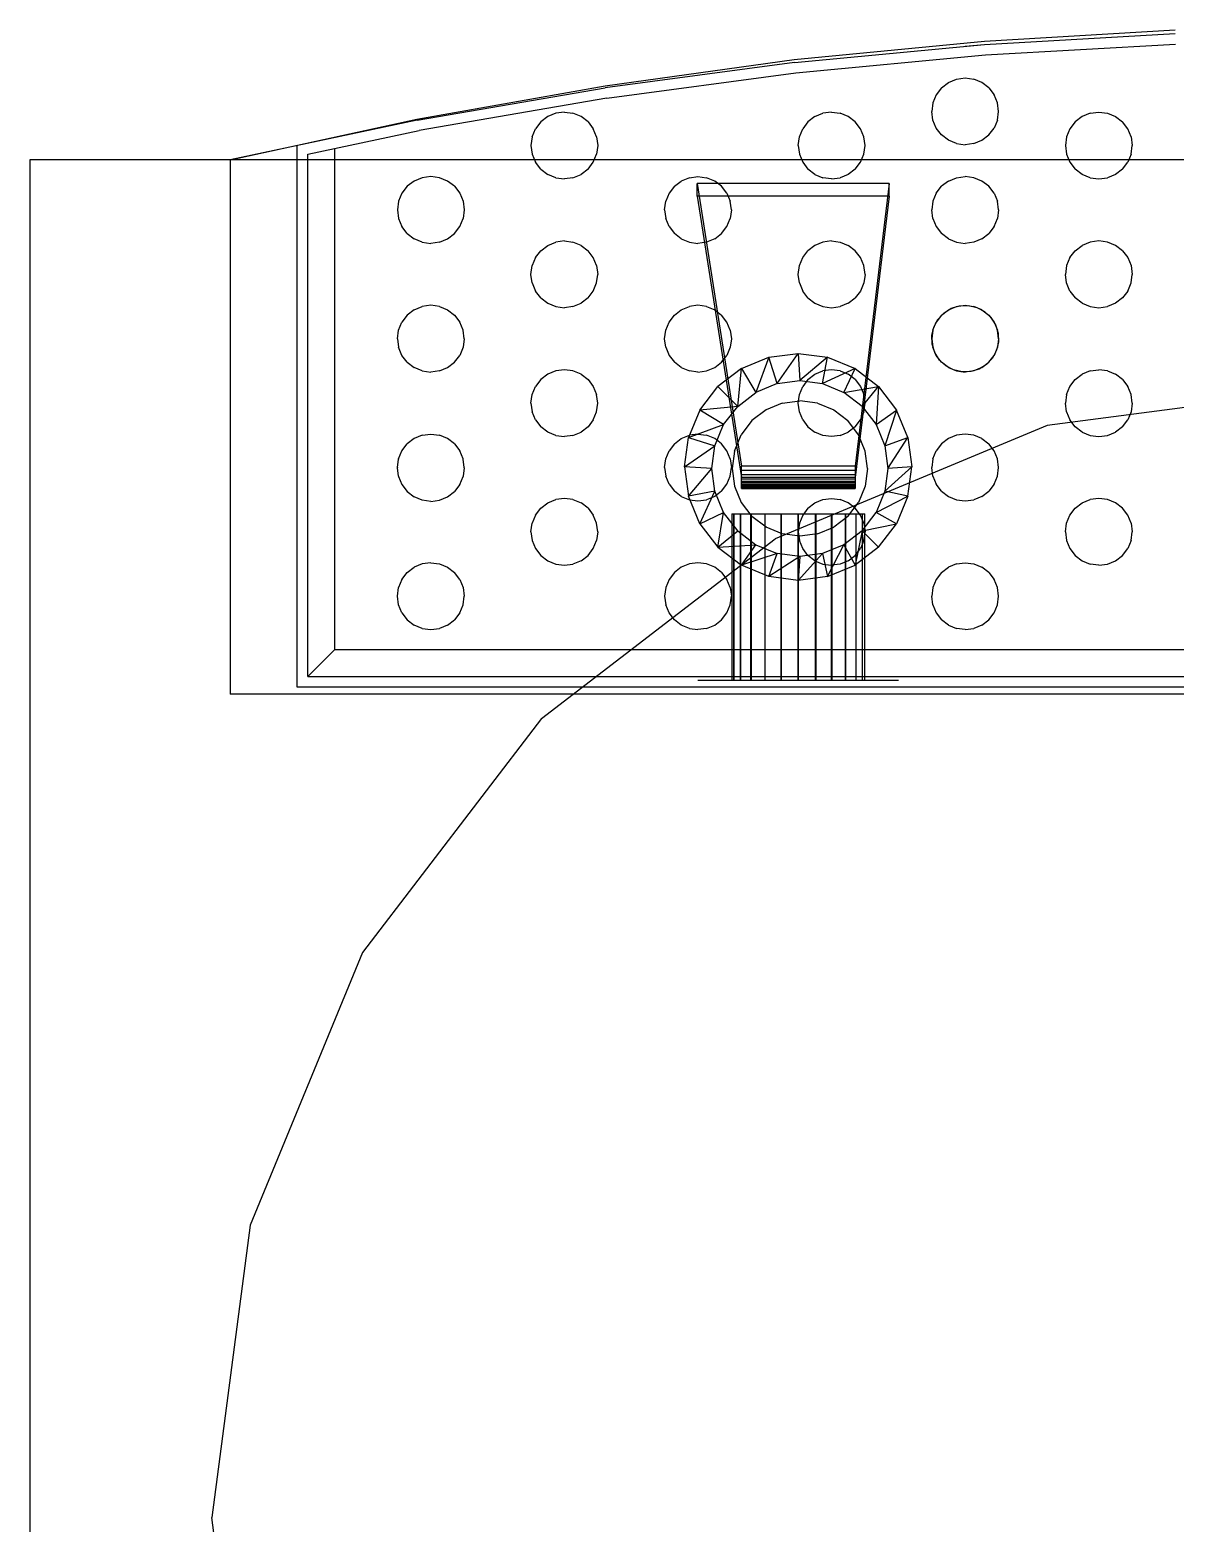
# Model space of a CAD drawing. Header units: inches. Extents: x 0 to 54693, y 0 to 31146.
# Drawn here: x 14708.7 to 14880.1, y 14944.2 to 15167.8 of the extents above; entities that cross this region are included whole.
import ezdxf

# ---------------------------------------------------------------- set-up
doc = ezdxf.new("R2010")
doc.units = ezdxf.units.IN
doc.header["$MEASUREMENT"] = 0
doc.layers.add('Added', color=3, linetype='Continuous')

msp = doc.modelspace()

# ---------------------------------------------------------------- linework, layer by layer
at = {"layer": 'Added', "linetype": 'Continuous', "lineweight": -2, "ltscale": 0.18}
for p, q in [((14851.6, 15166.09), (14880.14, 15167.77)), ((14851.63, 15165.6), (14880.16, 15167.22)), ((14823.14, 15163.31), (14851.6, 15166.09)), ((14823.18, 15162.89), (14851.63, 15165.6)), ((14848.73, 15165.32), (14851.63, 15165.6)), ((14851.75, 15164.01), (14880.22, 15165.63)), ((14794.82, 15159.41), (14823.14, 15163.31)), ((14823.18, 15162.89), (14794.85, 15159.11)), ((14823.36, 15161.31), (14851.75, 15164.01)), ((14795.09, 15157.53), (14823.36, 15161.31)), ((14846.23, 15159.89), (14847.44, 15160.39)), ((14847.44, 15160.39), (14848.73, 15160.56)), ((14848.73, 15160.56), (14850.02, 15160.39)), ((14851.23, 15159.89), (14850.02, 15160.39)), ((14766.67, 15154.42), (14794.82, 15159.41)), ((14766.69, 15154.25), (14794.85, 15159.11)), ((14844.4, 15158.06), (14843.9, 15156.86)), ((14845.19, 15159.1), (14844.4, 15158.06)), ((14845.19, 15159.1), (14846.23, 15159.89)), ((14852.27, 15159.1), (14851.23, 15159.89)), ((14852.27, 15159.1), (14853.06, 15158.06)), ((14853.56, 15156.86), (14853.06, 15158.06)), ((14795.09, 15157.53), (14766.99, 15152.68)), ((14843.9, 15156.86), (14843.73, 15155.56)), ((14843.9, 15154.27), (14843.73, 15155.56)), ((14853.73, 15155.56), (14853.56, 15156.86)), ((14853.56, 15154.27), (14853.73, 15155.56)), ((14738.73, 15148.32), (14766.67, 15154.42)), ((14766.69, 15154.25), (14738.73, 15148.32)), ((14785.19, 15153.98), (14784.4, 15152.94)), ((14786.23, 15154.77), (14785.19, 15153.98)), ((14787.44, 15155.27), (14786.23, 15154.77)), ((14788.73, 15155.44), (14787.44, 15155.27)), ((14788.73, 15155.44), (14790.02, 15155.27)), ((14791.23, 15154.77), (14790.02, 15155.27)), ((14792.27, 15153.98), (14791.23, 15154.77)), ((14792.27, 15153.98), (14793.06, 15152.94)), ((14825.19, 15153.98), (14824.4, 15152.94)), ((14826.23, 15154.77), (14825.19, 15153.98)), ((14826.23, 15154.77), (14827.44, 15155.27)), ((14828.73, 15155.44), (14827.44, 15155.27)), ((14828.73, 15155.44), (14830.02, 15155.27)), ((14831.23, 15154.77), (14830.02, 15155.27)), ((14832.27, 15153.98), (14831.23, 15154.77)), ((14833.06, 15152.94), (14832.27, 15153.98)), ((14844.4, 15153.06), (14843.9, 15154.27)), ((14853.56, 15154.27), (14853.06, 15153.06)), ((14865.19, 15153.98), (14864.4, 15152.94)), ((14866.23, 15154.77), (14865.19, 15153.98)), ((14867.44, 15155.27), (14866.23, 15154.77)), ((14867.44, 15155.27), (14868.73, 15155.44)), ((14868.73, 15155.44), (14870.02, 15155.27)), ((14870.02, 15155.27), (14871.23, 15154.77)), ((14871.23, 15154.77), (14872.27, 15153.98)), ((14873.06, 15152.94), (14872.27, 15153.98)), ((14750.33, 15149.15), (14766.99, 15152.68)), ((14783.9, 15151.74), (14783.73, 15150.44)), ((14783.9, 15151.74), (14784.4, 15152.94)), ((14793.56, 15151.74), (14793.06, 15152.94)), ((14793.56, 15151.74), (14793.73, 15150.44)), ((14823.73, 15150.44), (14823.9, 15151.74)), ((14823.9, 15151.74), (14824.4, 15152.94)), ((14833.56, 15151.74), (14833.06, 15152.94)), ((14833.73, 15150.44), (14833.56, 15151.74)), ((14845.19, 15152.03), (14844.4, 15153.06)), ((14846.23, 15151.23), (14845.19, 15152.03)), ((14847.44, 15150.73), (14846.23, 15151.23)), ((14850.02, 15150.73), (14851.23, 15151.23)), ((14851.23, 15151.23), (14852.27, 15152.03)), ((14852.27, 15152.03), (14853.06, 15153.06)), ((14863.9, 15151.74), (14863.73, 15150.44)), ((14864.4, 15152.94), (14863.9, 15151.74)), ((14873.56, 15151.74), (14873.06, 15152.94)), ((14873.56, 15151.74), (14873.73, 15150.44)), ((14748.73, 15069.32), (14748.73, 15150.44)), ((14750.33, 15070.92), (14750.33, 15149.15)), ((14754.36, 15074.96), (14754.36, 15150.01)), ((14783.73, 15150.44), (14783.9, 15149.15)), ((14783.9, 15149.15), (14784.4, 15147.94)), ((14793.06, 15147.94), (14793.56, 15149.15)), ((14793.73, 15150.44), (14793.56, 15149.15)), ((14823.73, 15150.44), (14823.9, 15149.15)), ((14823.9, 15149.15), (14824.4, 15147.94)), ((14833.06, 15147.94), (14833.56, 15149.15)), ((14833.56, 15149.15), (14833.73, 15150.44)), ((14847.44, 15150.73), (14848.73, 15150.56)), ((14850.02, 15150.73), (14848.73, 15150.56)), ((14863.73, 15150.44), (14863.9, 15149.15)), ((14863.9, 15149.15), (14864.4, 15147.94)), ((14873.56, 15149.15), (14873.06, 15147.94)), ((14873.56, 15149.15), (14873.73, 15150.44)), ((15108.73, 15148.32), (14708.73, 15148.32)), ((14708.73, 15148.32), (14708.73, 14748.32)), ((14738.73, 15148.32), (14738.73, 15068.32)), ((14785.19, 15146.91), (14784.4, 15147.94)), ((14785.19, 15146.91), (14786.23, 15146.11)), ((14792.27, 15146.91), (14791.23, 15146.11)), ((14792.27, 15146.91), (14793.06, 15147.94)), ((14824.4, 15147.94), (14825.19, 15146.91)), ((14826.23, 15146.11), (14825.19, 15146.91)), ((14832.27, 15146.91), (14831.23, 15146.11)), ((14832.27, 15146.91), (14833.06, 15147.94)), ((14864.4, 15147.94), (14865.19, 15146.91)), ((14866.23, 15146.11), (14865.19, 15146.91)), ((14872.27, 15146.91), (14871.23, 15146.11)), ((14872.27, 15146.91), (14873.06, 15147.94)), ((14766.23, 15145.13), (14765.19, 15144.34)), ((14767.44, 15145.63), (14766.23, 15145.13)), ((14768.73, 15145.8), (14767.44, 15145.63)), ((14770.02, 15145.63), (14768.73, 15145.8)), ((14771.23, 15145.13), (14770.02, 15145.63)), ((14772.27, 15144.34), (14771.23, 15145.13)), ((14787.44, 15145.61), (14786.23, 15146.11)), ((14787.44, 15145.61), (14788.73, 15145.44)), ((14790.02, 15145.61), (14788.73, 15145.44)), ((14790.02, 15145.61), (14791.23, 15146.11)), ((14805.19, 15144.34), (14806.23, 15145.13)), ((14807.44, 15145.63), (14806.23, 15145.13)), ((14807.44, 15145.63), (14808.73, 15145.8)), ((14808.6, 15142.86), (14808.6, 15144.74)), ((14808.6, 15144.74), (14815.23, 15102.46)), ((14837.33, 15144.74), (14808.6, 15144.74)), ((14808.73, 15145.8), (14810.02, 15145.63)), ((14811.23, 15145.13), (14810.02, 15145.63)), ((14812.27, 15144.34), (14811.23, 15145.13)), ((14826.23, 15146.11), (14827.44, 15145.61)), ((14828.73, 15145.44), (14827.44, 15145.61)), ((14828.73, 15145.44), (14830.02, 15145.61)), ((14831.23, 15146.11), (14830.02, 15145.61)), ((14837.33, 15144.74), (14832.23, 15102.46)), ((14837.33, 15142.86), (14837.33, 15144.74)), ((14846.23, 15145.13), (14845.19, 15144.34)), ((14846.23, 15145.13), (14847.44, 15145.63)), ((14847.44, 15145.63), (14848.73, 15145.8)), ((14850.02, 15145.63), (14848.73, 15145.8)), ((14851.23, 15145.13), (14850.02, 15145.63)), ((14852.27, 15144.34), (14851.23, 15145.13)), ((14867.44, 15145.61), (14866.23, 15146.11)), ((14867.44, 15145.61), (14868.73, 15145.44)), ((14868.73, 15145.44), (14870.02, 15145.61)), ((14871.23, 15146.11), (14870.02, 15145.61)), ((14764.4, 15143.3), (14763.9, 15142.1)), ((14765.19, 15144.34), (14764.4, 15143.3)), ((14772.27, 15144.34), (14773.06, 15143.3)), ((14773.06, 15143.3), (14773.56, 15142.1)), ((14804.4, 15143.3), (14803.9, 15142.1)), ((14805.19, 15144.34), (14804.4, 15143.3)), ((14837.33, 15142.86), (14808.6, 15142.86)), ((14808.6, 15142.86), (14815.23, 15100.75)), ((14813.06, 15143.3), (14812.27, 15144.34)), ((14813.06, 15143.3), (14813.56, 15142.1)), ((14837.33, 15142.86), (14832.23, 15100.75)), ((14844.4, 15143.3), (14843.9, 15142.1)), ((14844.4, 15143.3), (14845.19, 15144.34)), ((14853.06, 15143.3), (14852.27, 15144.34)), ((14853.06, 15143.3), (14853.56, 15142.1)), ((14763.9, 15142.1), (14763.73, 15140.8)), ((14763.73, 15140.8), (14763.9, 15139.51)), ((14773.56, 15142.1), (14773.73, 15140.8)), ((14773.73, 15140.8), (14773.56, 15139.51)), ((14803.73, 15140.8), (14803.9, 15142.1)), ((14803.73, 15140.8), (14803.9, 15139.51)), ((14813.73, 15140.8), (14813.56, 15142.1)), ((14813.73, 15140.8), (14813.56, 15139.51)), ((14843.9, 15142.1), (14843.73, 15140.8)), ((14843.9, 15139.51), (14843.73, 15140.8)), ((14853.73, 15140.8), (14853.56, 15142.1)), ((14853.73, 15140.8), (14853.56, 15139.51)), ((14763.9, 15139.51), (14764.4, 15138.3)), ((14765.19, 15137.27), (14764.4, 15138.3)), ((14772.27, 15137.27), (14773.06, 15138.3)), ((14773.06, 15138.3), (14773.56, 15139.51)), ((14804.4, 15138.3), (14803.9, 15139.51)), ((14804.4, 15138.3), (14805.19, 15137.27)), ((14812.27, 15137.27), (14813.06, 15138.3)), ((14813.06, 15138.3), (14813.56, 15139.51)), ((14843.9, 15139.51), (14844.4, 15138.3)), ((14844.4, 15138.3), (14845.19, 15137.27)), ((14853.06, 15138.3), (14852.27, 15137.27)), ((14853.06, 15138.3), (14853.56, 15139.51)), ((14765.19, 15137.27), (14766.23, 15136.47)), ((14767.44, 15135.97), (14766.23, 15136.47)), ((14767.44, 15135.97), (14768.73, 15135.8)), ((14770.02, 15135.97), (14768.73, 15135.8)), ((14770.02, 15135.97), (14771.23, 15136.47)), ((14771.23, 15136.47), (14772.27, 15137.27)), ((14785.19, 15134.7), (14786.23, 15135.49)), ((14786.23, 15135.49), (14787.44, 15135.99)), ((14788.73, 15136.16), (14787.44, 15135.99)), ((14788.73, 15136.16), (14790.02, 15135.99)), ((14791.23, 15135.49), (14790.02, 15135.99)), ((14791.23, 15135.49), (14792.27, 15134.7)), ((14806.23, 15136.47), (14805.19, 15137.27)), ((14806.23, 15136.47), (14807.44, 15135.97)), ((14807.44, 15135.97), (14808.73, 15135.8)), ((14810.02, 15135.97), (14808.73, 15135.8)), ((14811.23, 15136.47), (14810.02, 15135.97)), ((14811.23, 15136.47), (14812.27, 15137.27)), ((14826.23, 15135.49), (14825.19, 15134.7)), ((14827.44, 15135.99), (14826.23, 15135.49)), ((14828.73, 15136.16), (14827.44, 15135.99)), ((14828.73, 15136.16), (14830.02, 15135.99)), ((14830.02, 15135.99), (14831.23, 15135.49)), ((14832.27, 15134.7), (14831.23, 15135.49)), ((14846.23, 15136.47), (14845.19, 15137.27)), ((14846.23, 15136.47), (14847.44, 15135.97)), ((14847.44, 15135.97), (14848.73, 15135.8)), ((14850.02, 15135.97), (14848.73, 15135.8)), ((14851.23, 15136.47), (14850.02, 15135.97)), ((14851.23, 15136.47), (14852.27, 15137.27)), ((14865.19, 15134.7), (14866.23, 15135.49)), ((14867.44, 15135.99), (14866.23, 15135.49)), ((14868.73, 15136.16), (14867.44, 15135.99)), ((14870.02, 15135.99), (14868.73, 15136.16)), ((14871.23, 15135.49), (14870.02, 15135.99)), ((14872.27, 15134.7), (14871.23, 15135.49)), ((14784.4, 15133.66), (14783.9, 15132.46)), ((14784.4, 15133.66), (14785.19, 15134.7)), ((14793.06, 15133.66), (14792.27, 15134.7)), ((14793.56, 15132.46), (14793.06, 15133.66)), ((14823.9, 15132.46), (14824.4, 15133.66)), ((14824.4, 15133.66), (14825.19, 15134.7)), ((14833.06, 15133.66), (14832.27, 15134.7)), ((14833.56, 15132.46), (14833.06, 15133.66)), ((14864.4, 15133.66), (14863.9, 15132.46)), ((14864.4, 15133.66), (14865.19, 15134.7)), ((14872.27, 15134.7), (14873.06, 15133.66)), ((14873.06, 15133.66), (14873.56, 15132.46)), ((14783.73, 15131.16), (14783.9, 15132.46)), ((14783.9, 15129.87), (14783.73, 15131.16)), ((14793.56, 15132.46), (14793.73, 15131.16)), ((14793.56, 15129.87), (14793.73, 15131.16)), ((14823.73, 15131.16), (14823.9, 15132.46)), ((14823.9, 15129.87), (14823.73, 15131.16)), ((14833.73, 15131.16), (14833.56, 15132.46)), ((14833.73, 15131.16), (14833.56, 15129.87)), ((14863.9, 15132.46), (14863.73, 15131.16)), ((14863.9, 15129.87), (14863.73, 15131.16)), ((14873.56, 15132.46), (14873.73, 15131.16)), ((14873.56, 15129.87), (14873.73, 15131.16)), ((14783.9, 15129.87), (14784.4, 15128.66)), ((14793.06, 15128.66), (14793.56, 15129.87)), ((14823.9, 15129.87), (14824.4, 15128.66)), ((14833.56, 15129.87), (14833.06, 15128.66)), ((14864.4, 15128.66), (14863.9, 15129.87)), ((14873.06, 15128.66), (14873.56, 15129.87)), ((14768.73, 15126.52), (14767.44, 15126.35)), ((14770.02, 15126.35), (14768.73, 15126.52)), ((14785.19, 15127.63), (14784.4, 15128.66)), ((14785.19, 15127.63), (14786.23, 15126.83)), ((14786.23, 15126.83), (14787.44, 15126.33)), ((14790.02, 15126.33), (14791.23, 15126.83)), ((14792.27, 15127.63), (14791.23, 15126.83)), ((14792.27, 15127.63), (14793.06, 15128.66)), ((14808.73, 15126.52), (14807.44, 15126.35)), ((14810.02, 15126.35), (14808.73, 15126.52)), ((14825.19, 15127.63), (14824.4, 15128.66)), ((14825.19, 15127.63), (14826.23, 15126.83)), ((14826.23, 15126.83), (14827.44, 15126.33)), ((14831.23, 15126.83), (14830.02, 15126.33)), ((14831.23, 15126.83), (14832.27, 15127.63)), ((14833.06, 15128.66), (14832.27, 15127.63)), ((14847.44, 15126.35), (14848.73, 15126.52)), ((14847.89, 15126.45), (14849.2, 15126.5)), ((14848.73, 15126.52), (14850.02, 15126.35)), ((14849.2, 15126.5), (14850.47, 15126.21)), ((14864.4, 15128.66), (14865.19, 15127.63)), ((14866.23, 15126.83), (14865.19, 15127.63)), ((14866.23, 15126.83), (14867.44, 15126.33)), ((14871.23, 15126.83), (14870.02, 15126.33)), ((14872.27, 15127.63), (14871.23, 15126.83)), ((14873.06, 15128.66), (14872.27, 15127.63)), ((14765.19, 15125.06), (14764.4, 15124.02)), ((14766.23, 15125.85), (14765.19, 15125.06)), ((14766.23, 15125.85), (14767.44, 15126.35)), ((14770.02, 15126.35), (14771.23, 15125.85)), ((14771.23, 15125.85), (14772.27, 15125.06)), ((14772.27, 15125.06), (14773.06, 15124.02)), ((14787.44, 15126.33), (14788.73, 15126.16)), ((14790.02, 15126.33), (14788.73, 15126.16)), ((14804.4, 15124.02), (14805.19, 15125.06)), ((14805.19, 15125.06), (14806.23, 15125.85)), ((14806.23, 15125.85), (14807.44, 15126.35)), ((14810.02, 15126.35), (14811.23, 15125.85)), ((14811.23, 15125.85), (14812.27, 15125.06)), ((14813.06, 15124.02), (14812.27, 15125.06)), ((14827.44, 15126.33), (14828.73, 15126.16)), ((14828.73, 15126.16), (14830.02, 15126.33)), ((14844.04, 15123.26), (14844.65, 15124.42)), ((14845.19, 15125.06), (14844.4, 15124.02)), ((14844.65, 15124.42), (14845.54, 15125.37)), ((14845.19, 15125.06), (14846.23, 15125.85)), ((14845.54, 15125.37), (14846.64, 15126.07)), ((14846.23, 15125.85), (14847.44, 15126.35)), ((14846.64, 15126.07), (14847.89, 15126.45)), ((14851.23, 15125.85), (14850.02, 15126.35)), ((14850.47, 15126.21), (14851.62, 15125.6)), ((14851.23, 15125.85), (14852.27, 15125.06)), ((14851.62, 15125.6), (14852.58, 15124.72)), ((14852.27, 15125.06), (14853.06, 15124.02)), ((14852.58, 15124.72), (14853.27, 15123.61)), ((14867.44, 15126.33), (14868.73, 15126.16)), ((14868.73, 15126.16), (14870.02, 15126.33)), ((14763.73, 15121.52), (14763.9, 15122.82)), ((14763.9, 15122.82), (14764.4, 15124.02)), ((14773.56, 15122.82), (14773.06, 15124.02)), ((14773.73, 15121.52), (14773.56, 15122.82)), ((14803.73, 15121.52), (14803.9, 15122.82)), ((14803.9, 15122.82), (14804.4, 15124.02)), ((14813.56, 15122.82), (14813.06, 15124.02)), ((14813.56, 15122.82), (14813.73, 15121.52)), ((14843.9, 15122.82), (14843.73, 15121.52)), ((14843.75, 15121.99), (14844.04, 15123.26)), ((14843.9, 15122.82), (14844.4, 15124.02)), ((14853.06, 15124.02), (14853.56, 15122.82)), ((14853.27, 15123.61), (14853.66, 15122.36)), ((14853.73, 15121.52), (14853.56, 15122.82)), ((14853.66, 15122.36), (14853.71, 15121.06)), ((14763.73, 15121.52), (14763.9, 15120.23)), ((14764.4, 15119.02), (14763.9, 15120.23)), ((14773.56, 15120.23), (14773.06, 15119.02)), ((14773.73, 15121.52), (14773.56, 15120.23)), ((14803.9, 15120.23), (14803.73, 15121.52)), ((14803.9, 15120.23), (14804.4, 15119.02)), ((14813.56, 15120.23), (14813.06, 15119.02)), ((14813.73, 15121.52), (14813.56, 15120.23)), ((14843.73, 15121.52), (14843.9, 15120.23)), ((14843.8, 15120.69), (14843.75, 15121.99)), ((14844.19, 15119.44), (14843.8, 15120.69)), ((14844.4, 15119.02), (14843.9, 15120.23)), ((14853.42, 15119.79), (14852.81, 15118.63)), ((14853.56, 15120.23), (14853.06, 15119.02)), ((14853.71, 15121.06), (14853.42, 15119.79)), ((14853.73, 15121.52), (14853.56, 15120.23)), ((14765.19, 15117.99), (14764.4, 15119.02)), ((14765.19, 15117.99), (14766.23, 15117.19)), ((14771.23, 15117.19), (14772.27, 15117.99)), ((14772.27, 15117.99), (14773.06, 15119.02)), ((14804.4, 15119.02), (14805.19, 15117.99)), ((14806.23, 15117.19), (14805.19, 15117.99)), ((14811.23, 15117.19), (14812.27, 15117.99)), ((14812.27, 15117.99), (14813.06, 15119.02)), ((14815.23, 15117.05), (14819.33, 15118.75)), ((14819.33, 15118.75), (14817.39, 15113.48)), ((14819.33, 15118.75), (14823.73, 15119.32)), ((14820.57, 15114.8), (14819.33, 15118.75)), ((14820.57, 15114.8), (14823.73, 15119.32)), ((14823.73, 15119.32), (14823.98, 15115.24)), ((14823.73, 15119.32), (14828.13, 15118.75)), ((14828.13, 15118.75), (14823.98, 15115.24)), ((14827.38, 15114.8), (14828.13, 15118.75)), ((14828.13, 15118.75), (14832.23, 15117.05)), ((14844.88, 15118.33), (14844.19, 15119.44)), ((14845.19, 15117.99), (14844.4, 15119.02)), ((14845.84, 15117.45), (14844.88, 15118.33)), ((14846.23, 15117.19), (14845.19, 15117.99)), ((14851.92, 15117.67), (14850.82, 15116.98)), ((14851.23, 15117.19), (14852.27, 15117.99)), ((14852.81, 15118.63), (14851.92, 15117.67)), ((14852.27, 15117.99), (14853.06, 15119.02)), ((14767.44, 15116.69), (14766.23, 15117.19)), ((14767.44, 15116.69), (14768.73, 15116.52)), ((14770.02, 15116.69), (14768.73, 15116.52)), ((14770.02, 15116.69), (14771.23, 15117.19)), ((14785.19, 15115.42), (14784.4, 15114.38)), ((14786.23, 15116.21), (14785.19, 15115.42)), ((14787.44, 15116.71), (14786.23, 15116.21)), ((14788.73, 15116.88), (14787.44, 15116.71)), ((14790.02, 15116.71), (14788.73, 15116.88)), ((14791.23, 15116.21), (14790.02, 15116.71)), ((14791.23, 15116.21), (14792.27, 15115.42)), ((14792.27, 15115.42), (14793.06, 15114.38)), ((14806.23, 15117.19), (14807.44, 15116.69)), ((14808.73, 15116.52), (14807.44, 15116.69)), ((14808.73, 15116.52), (14810.02, 15116.69)), ((14810.02, 15116.69), (14811.23, 15117.19)), ((14815.23, 15117.05), (14811.71, 15114.35)), ((14814.67, 15111.39), (14815.23, 15117.05)), ((14815.23, 15117.05), (14817.39, 15113.48)), ((14825.19, 15115.42), (14824.4, 15114.38)), ((14825.19, 15115.42), (14826.23, 15116.21)), ((14826.23, 15116.21), (14827.44, 15116.71)), ((14832.23, 15117.05), (14827.38, 15114.8)), ((14828.73, 15116.88), (14827.44, 15116.71)), ((14830.02, 15116.71), (14828.73, 15116.88)), ((14830.02, 15116.71), (14831.23, 15116.21)), ((14830.56, 15113.48), (14832.23, 15117.05)), ((14832.27, 15115.42), (14831.23, 15116.21)), ((14832.23, 15117.05), (14835.75, 15114.35)), ((14832.27, 15115.42), (14833.06, 15114.38)), ((14846.99, 15116.84), (14845.84, 15117.45)), ((14846.23, 15117.19), (14847.44, 15116.69)), ((14848.26, 15116.55), (14846.99, 15116.84)), ((14847.44, 15116.69), (14848.73, 15116.52)), ((14849.57, 15116.59), (14848.26, 15116.55)), ((14850.02, 15116.69), (14848.73, 15116.52)), ((14850.82, 15116.98), (14849.57, 15116.59)), ((14851.23, 15117.19), (14850.02, 15116.69)), ((14864.4, 15114.38), (14865.19, 15115.42)), ((14865.19, 15115.42), (14866.23, 15116.21)), ((14867.44, 15116.71), (14866.23, 15116.21)), ((14867.44, 15116.71), (14868.73, 15116.88)), ((14870.02, 15116.71), (14868.73, 15116.88)), ((14870.02, 15116.71), (14871.23, 15116.21)), ((14872.27, 15115.42), (14871.23, 15116.21)), ((14872.27, 15115.42), (14873.06, 15114.38)), ((14783.73, 15111.88), (14783.9, 15113.18)), ((14783.9, 15113.18), (14784.4, 15114.38)), ((14793.06, 15114.38), (14793.56, 15113.18)), ((14793.73, 15111.88), (14793.56, 15113.18)), ((14809.01, 15110.82), (14811.71, 15114.35)), ((14814.67, 15111.39), (14811.71, 15114.35)), ((14814.67, 15111.39), (14817.39, 15113.48)), ((14820.57, 15114.8), (14817.39, 15113.48)), ((14820.57, 15114.8), (14823.98, 15115.24)), ((14823.73, 15111.88), (14823.9, 15113.18)), ((14823.9, 15113.18), (14824.4, 15114.38)), ((14823.98, 15115.24), (14827.38, 15114.8)), ((14827.38, 15114.8), (14830.56, 15113.48)), ((14830.56, 15113.48), (14835.75, 15114.35)), ((14833.28, 15111.39), (14830.56, 15113.48)), ((14833.06, 15114.38), (14833.56, 15113.18)), ((14833.28, 15111.39), (14835.75, 15114.35)), ((14833.73, 15111.88), (14833.56, 15113.18)), ((14835.75, 15114.35), (14835.38, 15108.66)), ((14835.75, 15114.35), (14838.45, 15110.82)), ((14904.68, 15114.29), (14860.97, 15108.51)), ((14863.9, 15113.18), (14863.73, 15111.88)), ((14863.9, 15113.18), (14864.4, 15114.38)), ((14873.56, 15113.18), (14873.06, 15114.38)), ((14873.73, 15111.88), (14873.56, 15113.18)), ((14783.73, 15111.88), (14783.9, 15110.59)), ((14793.56, 15110.59), (14793.73, 15111.88)), ((14814.67, 15111.39), (14809.01, 15110.82)), ((14812.57, 15108.66), (14814.67, 15111.39)), ((14818.91, 15110.86), (14816.81, 15109.25)), ((14821.35, 15111.87), (14818.91, 15110.86)), ((14821.35, 15111.87), (14823.98, 15112.22)), ((14823.9, 15110.59), (14823.73, 15111.88)), ((14826.6, 15111.87), (14823.98, 15112.22)), ((14826.6, 15111.87), (14829.04, 15110.86)), ((14829.04, 15110.86), (14831.14, 15109.25)), ((14833.28, 15111.39), (14835.38, 15108.66)), ((14833.56, 15110.59), (14833.73, 15111.88)), ((14863.9, 15110.59), (14863.73, 15111.88)), ((14873.73, 15111.88), (14873.56, 15110.59)), ((14784.4, 15109.38), (14783.9, 15110.59)), ((14784.4, 15109.38), (14785.19, 15108.35)), ((14793.06, 15109.38), (14792.27, 15108.35)), ((14793.06, 15109.38), (14793.56, 15110.59)), ((14809.01, 15110.82), (14807.31, 15106.72)), ((14807.31, 15106.72), (14812.57, 15108.66)), ((14812.57, 15108.66), (14809.01, 15110.82)), ((14811.26, 15105.49), (14812.57, 15108.66)), ((14816.81, 15109.25), (14815.19, 15107.15)), ((14824.4, 15109.38), (14823.9, 15110.59)), ((14824.4, 15109.38), (14825.19, 15108.35)), ((14832.76, 15107.15), (14831.14, 15109.25)), ((14832.27, 15108.35), (14833.06, 15109.38)), ((14833.56, 15110.59), (14833.06, 15109.38)), ((14835.38, 15108.66), (14838.45, 15110.82)), ((14835.38, 15108.66), (14836.69, 15105.49)), ((14838.45, 15110.82), (14836.69, 15105.49)), ((14840.15, 15106.72), (14838.45, 15110.82)), ((14863.9, 15110.59), (14864.4, 15109.38)), ((14865.19, 15108.35), (14864.4, 15109.38)), ((14872.27, 15108.35), (14873.06, 15109.38)), ((14873.56, 15110.59), (14873.06, 15109.38)), ((14766.23, 15106.57), (14765.19, 15105.78)), ((14767.44, 15107.07), (14766.23, 15106.57)), ((14767.44, 15107.07), (14768.73, 15107.24)), ((14768.73, 15107.24), (14770.02, 15107.07)), ((14771.23, 15106.57), (14770.02, 15107.07)), ((14772.27, 15105.78), (14771.23, 15106.57)), ((14786.23, 15107.55), (14785.19, 15108.35)), ((14787.44, 15107.05), (14786.23, 15107.55)), ((14787.44, 15107.05), (14788.73, 15106.88)), ((14790.02, 15107.05), (14788.73, 15106.88)), ((14790.02, 15107.05), (14791.23, 15107.55)), ((14792.27, 15108.35), (14791.23, 15107.55)), ((14805.19, 15105.78), (14806.23, 15106.57)), ((14806.23, 15106.57), (14807.44, 15107.07)), ((14806.73, 15102.32), (14807.31, 15106.72)), ((14807.31, 15106.72), (14811.26, 15105.49)), ((14808.73, 15107.24), (14807.44, 15107.07)), ((14808.73, 15107.24), (14810.02, 15107.07)), ((14811.23, 15106.57), (14810.02, 15107.07)), ((14812.27, 15105.78), (14811.23, 15106.57)), ((14814.18, 15104.7), (14815.19, 15107.15)), ((14860.97, 15108.51), (14820.26, 15091.57)), ((14825.19, 15108.35), (14826.23, 15107.55)), ((14827.44, 15107.05), (14826.23, 15107.55)), ((14828.73, 15106.88), (14827.44, 15107.05)), ((14830.02, 15107.05), (14828.73, 15106.88)), ((14830.02, 15107.05), (14831.23, 15107.55)), ((14832.27, 15108.35), (14831.23, 15107.55)), ((14833.77, 15104.7), (14832.76, 15107.15)), ((14836.69, 15105.49), (14840.15, 15106.72)), ((14837.14, 15102.08), (14840.15, 15106.72)), ((14840.15, 15106.72), (14840.73, 15102.32)), ((14846.23, 15106.57), (14845.19, 15105.78)), ((14847.44, 15107.07), (14846.23, 15106.57)), ((14848.73, 15107.24), (14847.44, 15107.07)), ((14850.02, 15107.07), (14848.73, 15107.24)), ((14851.23, 15106.57), (14850.02, 15107.07)), ((14851.23, 15106.57), (14852.27, 15105.78)), ((14866.23, 15107.55), (14865.19, 15108.35)), ((14866.23, 15107.55), (14867.44, 15107.05)), ((14867.44, 15107.05), (14868.73, 15106.88)), ((14868.73, 15106.88), (14870.02, 15107.05)), ((14870.02, 15107.05), (14871.23, 15107.55)), ((14872.27, 15108.35), (14871.23, 15107.55)), ((14763.9, 15103.54), (14764.4, 15104.74)), ((14764.4, 15104.74), (14765.19, 15105.78)), ((14772.27, 15105.78), (14773.06, 15104.74)), ((14773.56, 15103.54), (14773.06, 15104.74)), ((14803.9, 15103.54), (14804.4, 15104.74)), ((14805.19, 15105.78), (14804.4, 15104.74)), ((14806.73, 15102.32), (14811.26, 15105.49)), ((14810.81, 15102.08), (14811.26, 15105.49)), ((14813.06, 15104.74), (14812.27, 15105.78)), ((14813.56, 15103.54), (14813.06, 15104.74)), ((14814.18, 15104.7), (14813.84, 15102.08)), ((14834.11, 15102.08), (14833.77, 15104.7)), ((14836.69, 15105.49), (14837.14, 15102.08)), ((14843.9, 15103.54), (14844.4, 15104.74)), ((14845.19, 15105.78), (14844.4, 15104.74)), ((14853.06, 15104.74), (14852.27, 15105.78)), ((14853.56, 15103.54), (14853.06, 15104.74)), ((14763.73, 15102.24), (14763.9, 15103.47)), ((14763.73, 15102.24), (14763.73, 15102.17)), ((14763.9, 15100.95), (14763.73, 15102.17)), ((14763.9, 15103.54), (14763.9, 15103.47)), ((14773.56, 15103.47), (14773.56, 15103.54)), ((14773.73, 15102.24), (14773.56, 15103.47)), ((14773.73, 15102.17), (14773.56, 15100.95)), ((14773.73, 15102.17), (14773.73, 15102.24)), ((14803.73, 15102.24), (14803.9, 15103.54)), ((14803.73, 15102.24), (14803.9, 15100.95)), ((14806.73, 15102.32), (14807.31, 15097.93)), ((14810.81, 15102.08), (14806.73, 15102.32)), ((14807.31, 15097.93), (14810.81, 15102.08)), ((14811.26, 15098.67), (14810.81, 15102.08)), ((14813.56, 15103.54), (14813.73, 15102.24)), ((14813.56, 15100.95), (14813.73, 15102.24)), ((14813.84, 15102.08), (14814.18, 15099.46)), ((14815.23, 15099.11), (14815.23, 15102.46)), ((14832.23, 15102.46), (14815.23, 15102.46)), ((14832.23, 15102.46), (14832.23, 15099.11)), ((14834.11, 15102.08), (14833.77, 15099.46)), ((14840.73, 15102.32), (14836.69, 15098.67)), ((14837.14, 15102.08), (14836.69, 15098.67)), ((14840.73, 15102.32), (14837.14, 15102.08)), ((14840.15, 15097.93), (14840.73, 15102.32)), ((14843.9, 15103.54), (14843.73, 15102.24)), ((14843.9, 15100.95), (14843.73, 15102.24)), ((14853.73, 15102.24), (14853.56, 15103.54)), ((14853.56, 15100.95), (14853.73, 15102.24)), ((14763.9, 15100.95), (14763.9, 15100.88)), ((14763.9, 15100.88), (14764.4, 15099.67)), ((14764.4, 15099.67), (14765.19, 15098.64)), ((14773.06, 15099.67), (14772.27, 15098.64)), ((14773.06, 15099.67), (14773.56, 15100.88)), ((14773.56, 15100.95), (14773.56, 15100.88)), ((14804.4, 15099.74), (14803.9, 15100.95)), ((14804.4, 15099.74), (14805.19, 15098.71)), ((14812.27, 15098.71), (14813.06, 15099.74)), ((14813.06, 15099.74), (14813.56, 15100.95)), ((14815.23, 15101.82), (14832.23, 15101.82)), ((14815.23, 15101.17), (14832.23, 15101.17)), ((14832.23, 15100.75), (14815.23, 15100.75)), ((14815.23, 15100.55), (14832.23, 15100.55)), ((14815.23, 15100.17), (14832.23, 15100.17)), ((14815.23, 15100), (14832.23, 15100)), ((14832.23, 15099.69), (14815.23, 15099.69)), ((14843.9, 15100.95), (14844.4, 15099.74)), ((14845.19, 15098.71), (14844.4, 15099.74)), ((14853.06, 15099.74), (14852.27, 15098.71)), ((14853.06, 15099.74), (14853.56, 15100.95)), ((14765.19, 15098.64), (14766.23, 15097.84)), ((14767.44, 15097.34), (14766.23, 15097.84)), ((14770.02, 15097.34), (14771.23, 15097.84)), ((14771.23, 15097.84), (14772.27, 15098.64)), ((14786.23, 15096.93), (14787.44, 15097.43)), ((14788.73, 15097.6), (14787.44, 15097.43)), ((14790.02, 15097.43), (14788.73, 15097.6)), ((14790.02, 15097.43), (14791.23, 15096.93)), ((14806.23, 15097.91), (14805.19, 15098.71)), ((14806.23, 15097.91), (14807.44, 15097.41)), ((14811.26, 15098.67), (14807.31, 15097.93)), ((14809.01, 15093.82), (14807.31, 15097.93)), ((14809.01, 15093.82), (14811.26, 15098.67)), ((14811.23, 15097.91), (14810.02, 15097.41)), ((14812.27, 15098.71), (14811.23, 15097.91)), ((14812.57, 15095.5), (14811.26, 15098.67)), ((14814.18, 15099.46), (14815.19, 15097.01)), ((14832.23, 15099.55), (14815.23, 15099.55)), ((14832.23, 15099.34), (14815.23, 15099.34)), ((14815.23, 15099.25), (14832.23, 15099.25)), ((14832.23, 15099.14), (14815.23, 15099.14)), ((14815.23, 15099.11), (14832.23, 15099.11)), ((14826.23, 15096.93), (14827.44, 15097.43)), ((14827.44, 15097.43), (14828.73, 15097.6)), ((14828.73, 15097.6), (14830.02, 15097.43)), ((14831.23, 15096.93), (14830.02, 15097.43)), ((14833.77, 15099.46), (14832.76, 15097.01)), ((14836.69, 15098.67), (14835.38, 15095.5)), ((14835.38, 15095.5), (14840.15, 15097.93)), ((14840.15, 15097.93), (14836.69, 15098.67)), ((14840.15, 15097.93), (14838.45, 15093.82)), ((14845.19, 15098.71), (14846.23, 15097.91)), ((14846.23, 15097.91), (14847.44, 15097.41)), ((14851.23, 15097.91), (14850.02, 15097.41)), ((14851.23, 15097.91), (14852.27, 15098.71)), ((14866.23, 15096.93), (14867.44, 15097.43)), ((14868.73, 15097.6), (14867.44, 15097.43)), ((14870.02, 15097.43), (14868.73, 15097.6)), ((14871.23, 15096.93), (14870.02, 15097.43)), ((14768.73, 15097.17), (14767.44, 15097.34)), ((14768.73, 15097.17), (14770.02, 15097.34)), ((14784.4, 15095.1), (14785.19, 15096.14)), ((14785.19, 15096.14), (14786.23, 15096.93)), ((14792.27, 15096.14), (14791.23, 15096.93)), ((14792.27, 15096.14), (14793.06, 15095.1)), ((14807.44, 15097.41), (14808.73, 15097.24)), ((14808.73, 15097.24), (14810.02, 15097.41)), ((14809.01, 15093.82), (14812.57, 15095.5)), ((14811.71, 15090.3), (14812.57, 15095.5)), ((14814.67, 15092.77), (14812.57, 15095.5)), ((14813.77, 15095.32), (14833.69, 15095.32)), ((14813.77, 15095.32), (14813.77, 15070.32)), ((14814.1, 15070.32), (14814.1, 15095.32)), ((14814.12, 15070.32), (14814.12, 15095.32)), ((14815.08, 15070.32), (14815.08, 15095.32)), ((14815.13, 15070.32), (14815.13, 15095.32)), ((14815.19, 15097.01), (14816.81, 15094.91)), ((14816.66, 15070.32), (14816.66, 15095.32)), ((14816.72, 15070.32), (14816.72, 15095.32)), ((14818.71, 15095.32), (14818.71, 15070.32)), ((14818.79, 15070.32), (14818.79, 15095.32)), ((14821.11, 15095.32), (14821.11, 15070.32)), ((14821.2, 15095.32), (14821.2, 15070.32)), ((14823.68, 15095.32), (14823.68, 15070.32)), ((14823.78, 15070.32), (14823.78, 15095.32)), ((14825.19, 15096.14), (14824.4, 15095.1)), ((14825.19, 15096.14), (14826.23, 15096.93)), ((14826.26, 15095.32), (14826.26, 15070.32)), ((14826.35, 15095.32), (14826.35, 15070.32)), ((14828.67, 15095.32), (14828.67, 15070.32)), ((14828.75, 15095.32), (14828.75, 15070.32)), ((14830.74, 15095.32), (14830.74, 15070.32)), ((14830.8, 15095.32), (14830.8, 15070.32)), ((14831.14, 15094.91), (14832.76, 15097.01)), ((14832.27, 15096.14), (14831.23, 15096.93)), ((14833.06, 15095.1), (14832.27, 15096.14)), ((14832.33, 15095.32), (14832.33, 15070.32)), ((14832.38, 15070.32), (14832.38, 15095.32)), ((14833.28, 15092.77), (14835.38, 15095.5)), ((14833.34, 15070.32), (14833.34, 15095.32)), ((14833.36, 15070.32), (14833.36, 15095.32)), ((14833.69, 15070.32), (14833.69, 15095.32)), ((14838.45, 15093.82), (14835.38, 15095.5)), ((14847.44, 15097.41), (14848.73, 15097.24)), ((14848.73, 15097.24), (14850.02, 15097.41)), ((14864.4, 15095.1), (14865.19, 15096.14)), ((14865.19, 15096.14), (14866.23, 15096.93)), ((14872.27, 15096.14), (14871.23, 15096.93)), ((14873.06, 15095.1), (14872.27, 15096.14)), ((14783.73, 15092.6), (14783.9, 15093.9)), ((14784.4, 15095.1), (14783.9, 15093.9)), ((14793.56, 15093.9), (14793.06, 15095.1)), ((14793.73, 15092.6), (14793.56, 15093.9)), ((14809.01, 15093.82), (14811.71, 15090.3)), ((14818.91, 15093.3), (14816.81, 15094.91)), ((14821.35, 15092.29), (14818.91, 15093.3)), ((14823.9, 15093.9), (14823.73, 15092.6)), ((14824.4, 15095.1), (14823.9, 15093.9)), ((14826.6, 15092.29), (14829.04, 15093.3)), ((14831.14, 15094.91), (14829.04, 15093.3)), ((14833.56, 15093.9), (14833.06, 15095.1)), ((14833.28, 15092.77), (14838.45, 15093.82)), ((14833.56, 15093.9), (14833.73, 15092.6)), ((14835.75, 15090.3), (14838.45, 15093.82)), ((14863.73, 15092.6), (14863.9, 15093.9)), ((14863.9, 15093.9), (14864.4, 15095.1)), ((14873.56, 15093.9), (14873.06, 15095.1)), ((14873.56, 15093.9), (14873.73, 15092.6)), ((14783.73, 15092.6), (14783.9, 15091.31)), ((14783.9, 15091.31), (14784.4, 15090.1)), ((14785.31, 15064.65), (14820.26, 15091.57)), ((14793.06, 15090.1), (14793.56, 15091.31)), ((14793.73, 15092.6), (14793.56, 15091.31)), ((14811.71, 15090.3), (14814.67, 15092.77)), ((14814.67, 15092.77), (14817.39, 15090.68)), ((14823.98, 15091.94), (14821.35, 15092.29)), ((14823.73, 15092.6), (14823.9, 15091.31)), ((14824.4, 15090.1), (14823.9, 15091.31)), ((14826.6, 15092.29), (14823.98, 15091.94)), ((14833.28, 15092.77), (14830.56, 15090.68)), ((14833.28, 15092.77), (14832.23, 15087.6)), ((14833.56, 15091.31), (14833.06, 15090.1)), ((14835.75, 15090.3), (14833.28, 15092.77)), ((14833.56, 15091.31), (14833.73, 15092.6)), ((14863.73, 15092.6), (14863.9, 15091.31)), ((14863.9, 15091.31), (14864.4, 15090.1)), ((14873.56, 15091.31), (14873.06, 15090.1)), ((14873.56, 15091.31), (14873.73, 15092.6)), ((14784.4, 15090.1), (14785.19, 15089.07)), ((14785.19, 15089.07), (14786.23, 15088.27)), ((14791.23, 15088.27), (14792.27, 15089.07)), ((14792.27, 15089.07), (14793.06, 15090.1)), ((14811.71, 15090.3), (14817.39, 15090.68)), ((14811.71, 15090.3), (14815.23, 15087.6)), ((14815.23, 15087.6), (14817.39, 15090.68)), ((14820.57, 15089.36), (14815.23, 15087.6)), ((14817.39, 15090.68), (14820.57, 15089.36)), ((14819.33, 15085.9), (14820.57, 15089.36)), ((14823.98, 15088.92), (14819.33, 15085.9)), ((14823.98, 15088.92), (14820.57, 15089.36)), ((14823.73, 15085.32), (14827.38, 15089.36)), ((14823.98, 15088.92), (14823.73, 15085.32)), ((14827.38, 15089.36), (14823.98, 15088.92)), ((14825.19, 15089.07), (14824.4, 15090.1)), ((14826.23, 15088.27), (14825.19, 15089.07)), ((14830.56, 15090.68), (14827.38, 15089.36)), ((14827.38, 15089.36), (14828.13, 15085.9)), ((14828.13, 15085.9), (14830.56, 15090.68)), ((14830.56, 15090.68), (14832.23, 15087.6)), ((14831.23, 15088.27), (14832.27, 15089.07)), ((14835.75, 15090.3), (14832.23, 15087.6)), ((14832.27, 15089.07), (14833.06, 15090.1)), ((14864.4, 15090.1), (14865.19, 15089.07)), ((14865.19, 15089.07), (14866.23, 15088.27)), ((14871.23, 15088.27), (14872.27, 15089.07)), ((14872.27, 15089.07), (14873.06, 15090.1)), ((14764.4, 15085.46), (14765.19, 15086.5)), ((14765.19, 15086.5), (14766.23, 15087.29)), ((14767.44, 15087.79), (14766.23, 15087.29)), ((14768.73, 15087.96), (14767.44, 15087.79)), ((14768.73, 15087.96), (14770.02, 15087.79)), ((14770.02, 15087.79), (14771.23, 15087.29)), ((14771.23, 15087.29), (14772.27, 15086.5)), ((14773.06, 15085.46), (14772.27, 15086.5)), ((14786.23, 15088.27), (14787.44, 15087.77)), ((14787.44, 15087.77), (14788.73, 15087.6)), ((14788.73, 15087.6), (14790.02, 15087.77)), ((14791.23, 15088.27), (14790.02, 15087.77)), ((14805.19, 15086.5), (14804.4, 15085.46)), ((14806.23, 15087.29), (14805.19, 15086.5)), ((14807.44, 15087.79), (14806.23, 15087.29)), ((14808.73, 15087.96), (14807.44, 15087.79)), ((14810.02, 15087.79), (14808.73, 15087.96)), ((14811.23, 15087.29), (14810.02, 15087.79)), ((14812.27, 15086.5), (14811.23, 15087.29)), ((14812.27, 15086.5), (14813.06, 15085.46)), ((14819.33, 15085.9), (14815.23, 15087.6)), ((14826.23, 15088.27), (14827.44, 15087.77)), ((14827.44, 15087.77), (14828.73, 15087.6)), ((14828.13, 15085.9), (14832.23, 15087.6)), ((14830.02, 15087.77), (14828.73, 15087.6)), ((14831.23, 15088.27), (14830.02, 15087.77)), ((14845.19, 15086.5), (14844.4, 15085.46)), ((14845.19, 15086.5), (14846.23, 15087.29)), ((14847.44, 15087.79), (14846.23, 15087.29)), ((14847.44, 15087.79), (14848.73, 15087.96)), ((14848.73, 15087.96), (14850.02, 15087.79)), ((14850.02, 15087.79), (14851.23, 15087.29)), ((14852.27, 15086.5), (14851.23, 15087.29)), ((14852.27, 15086.5), (14853.06, 15085.46)), ((14866.23, 15088.27), (14867.44, 15087.77)), ((14868.73, 15087.6), (14867.44, 15087.77)), ((14868.73, 15087.6), (14870.02, 15087.77)), ((14870.02, 15087.77), (14871.23, 15088.27)), ((14763.73, 15082.96), (14763.9, 15084.26)), ((14764.4, 15085.46), (14763.9, 15084.26)), ((14773.06, 15085.46), (14773.56, 15084.26)), ((14773.56, 15084.26), (14773.73, 15082.96)), ((14803.9, 15084.26), (14803.73, 15082.96)), ((14804.4, 15085.46), (14803.9, 15084.26)), ((14813.56, 15084.26), (14813.06, 15085.46)), ((14813.56, 15084.26), (14813.73, 15082.96)), ((14823.73, 15085.32), (14819.33, 15085.9)), ((14828.13, 15085.9), (14823.73, 15085.32)), ((14843.9, 15084.26), (14843.73, 15082.96)), ((14844.4, 15085.46), (14843.9, 15084.26)), ((14853.56, 15084.26), (14853.06, 15085.46)), ((14853.73, 15082.96), (14853.56, 15084.26)), ((14763.9, 15081.67), (14763.73, 15082.96)), ((14773.56, 15081.67), (14773.73, 15082.96)), ((14803.73, 15082.96), (14803.9, 15081.67)), ((14813.56, 15081.67), (14813.73, 15082.96)), ((14843.9, 15081.67), (14843.73, 15082.96)), ((14853.56, 15081.67), (14853.73, 15082.96)), ((14764.4, 15080.46), (14763.9, 15081.67)), ((14764.4, 15080.46), (14765.19, 15079.43)), ((14773.06, 15080.46), (14772.27, 15079.43)), ((14773.06, 15080.46), (14773.56, 15081.67)), ((14804.4, 15080.46), (14803.9, 15081.67)), ((14805.19, 15079.43), (14804.4, 15080.46)), ((14812.27, 15079.43), (14813.06, 15080.46)), ((14813.06, 15080.46), (14813.56, 15081.67)), ((14843.9, 15081.67), (14844.4, 15080.46)), ((14844.4, 15080.46), (14845.19, 15079.43)), ((14852.27, 15079.43), (14853.06, 15080.46)), ((14853.06, 15080.46), (14853.56, 15081.67)), ((14765.19, 15079.43), (14766.23, 15078.63)), ((14767.44, 15078.14), (14766.23, 15078.63)), ((14767.44, 15078.14), (14768.73, 15077.96)), ((14768.73, 15077.96), (14770.02, 15078.14)), ((14771.23, 15078.63), (14770.02, 15078.14)), ((14771.23, 15078.63), (14772.27, 15079.43)), ((14806.23, 15078.63), (14805.19, 15079.43)), ((14807.44, 15078.14), (14806.23, 15078.63)), ((14807.44, 15078.14), (14808.73, 15077.96)), ((14810.02, 15078.14), (14808.73, 15077.96)), ((14810.02, 15078.14), (14811.23, 15078.63)), ((14811.23, 15078.63), (14812.27, 15079.43)), ((14846.23, 15078.63), (14845.19, 15079.43)), ((14846.23, 15078.63), (14847.44, 15078.14)), ((14848.73, 15077.96), (14847.44, 15078.14)), ((14848.73, 15077.96), (14850.02, 15078.14)), ((14851.23, 15078.63), (14850.02, 15078.14)), ((14851.23, 15078.63), (14852.27, 15079.43)), ((14750.33, 15070.92), (14754.36, 15074.96)), ((14754.36, 15074.96), (15063.1, 15074.96)), ((14750.33, 15070.92), (15067.14, 15070.92)), ((15068.73, 15069.32), (14748.73, 15069.32)), ((14838.73, 15070.32), (14808.73, 15070.32)), ((15078.73, 15068.32), (14738.73, 15068.32)), ((14785.31, 15064.65), (14758.52, 15029.59)), ((14758.52, 15029.59), (14741.69, 14988.78)), ((14741.69, 14988.78), (14735.95, 14945.01)), ((14741.69, 14901.24), (14735.95, 14945.01))]:
    msp.add_line(p, q, dxfattribs=at)

doc.saveas('drawing.dxf')
